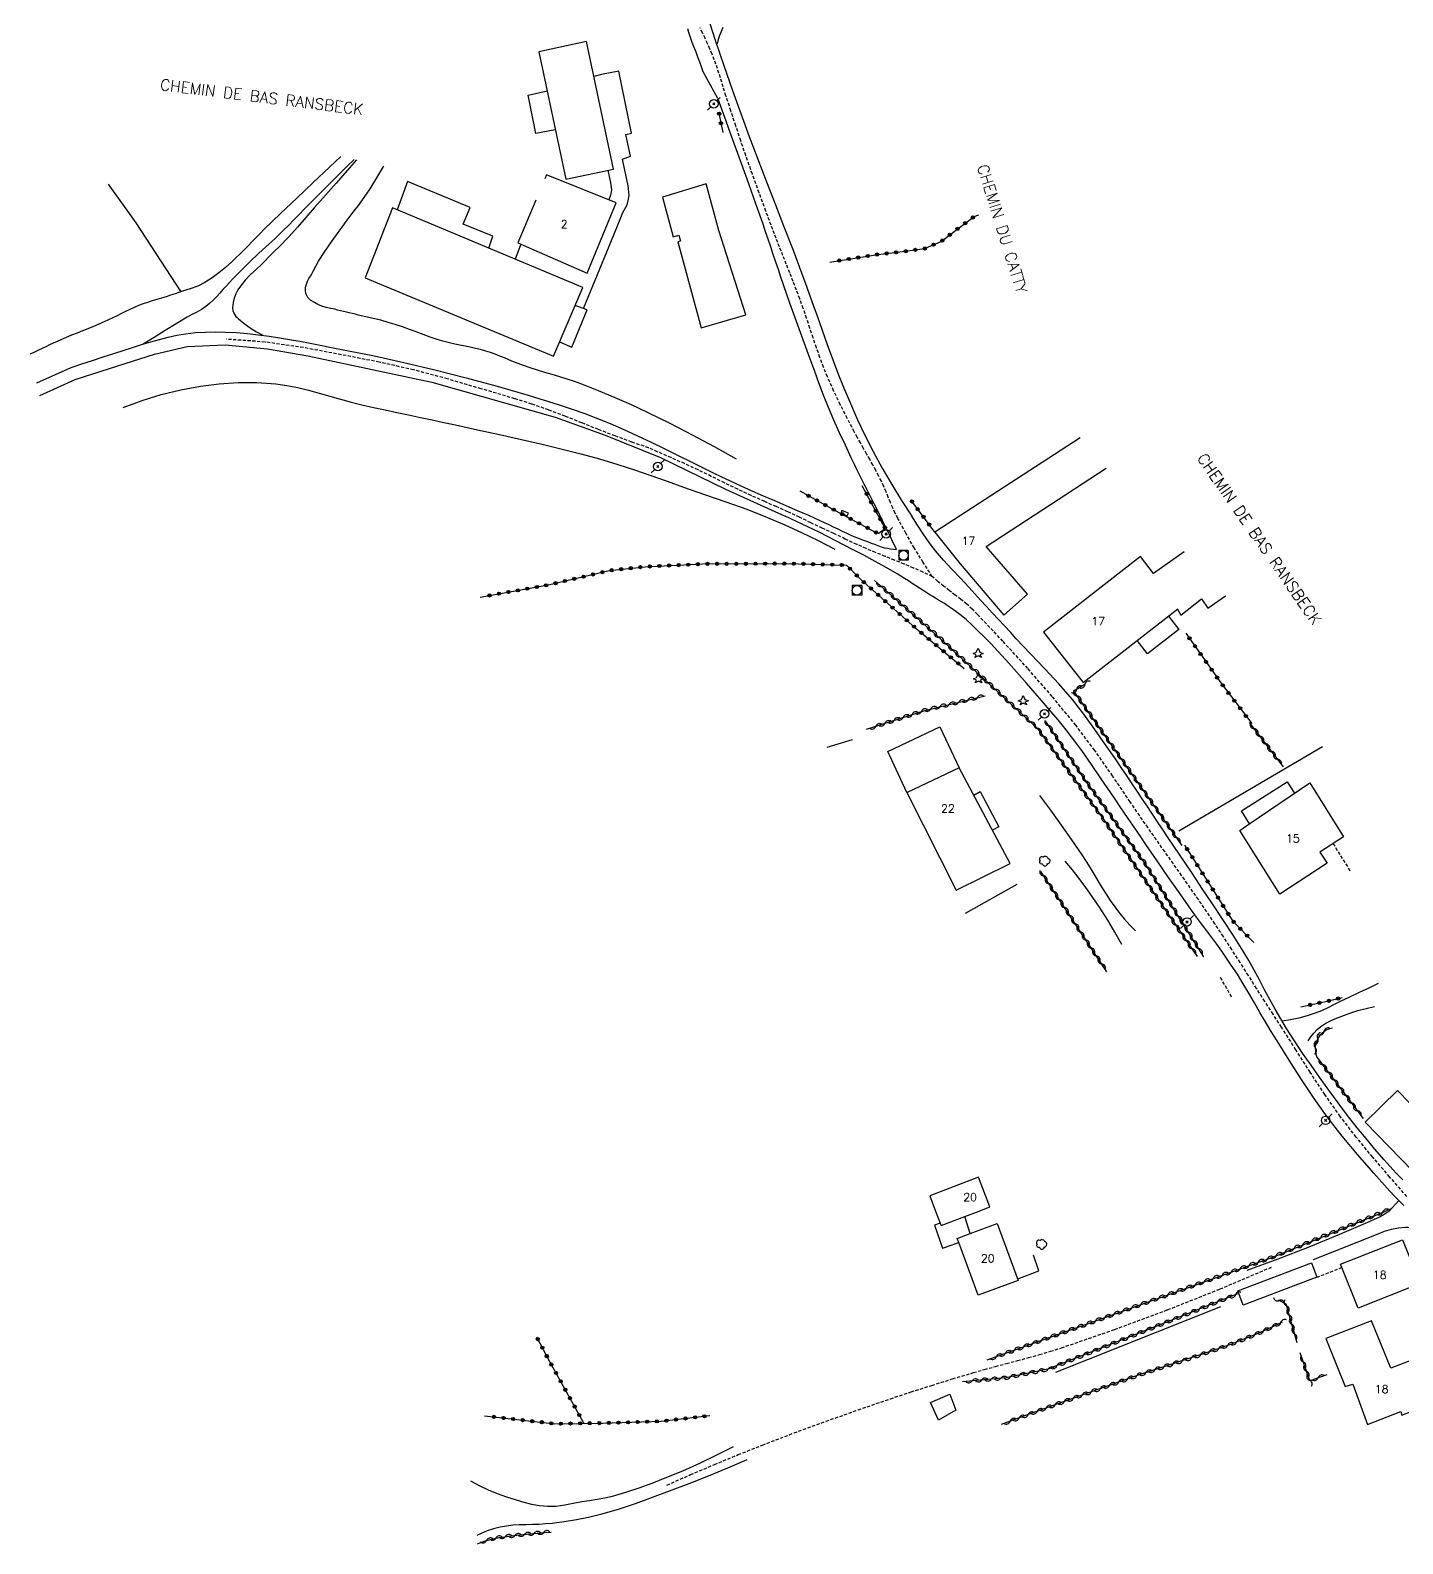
# Model space of a CAD drawing. Header units: millimetres. Extents: x 156000 to 157001, y 155000 to 156000.
# Drawn here: x 156178 to 156392.4, y 155119 to 155355.5 of the extents above; entities that cross this region are included whole.
import ezdxf
from ezdxf.enums import TextEntityAlignment as Align

# ---------------------------------------------------------------- set-up
doc = ezdxf.new("R2010")
doc.units = ezdxf.units.MM
doc.linetypes.add('DASHED', pattern=[0.75, 0.5, -0.25])
doc.layers.get('0').update_dxf_attribs({"linetype": 'CONTINUOUS'})
for name, color, linetype in [('W0001', 6, 'DASHED'), ('W0008', 7, 'CONTINUOUS'), ('W0017', 7, 'CONTINUOUS'), ('W0070', 7, 'DASHED'), ('W0071', 7, 'CONTINUOUS'), ('W0101', 7, 'CONTINUOUS'), ('W0104', 1, 'CONTINUOUS'), ('W0112', 1, 'DASHED'), ('W0211', 2, 'CONTINUOUS'), ('W0214', 2, 'CONTINUOUS'), ('W0300', 7, 'CONTINUOUS'), ('W0303', 7, 'CONTINUOUS'), ('W0310', 3, 'CONTINUOUS'), ('W0322', 7, 'CONTINUOUS'), ('W0323', 7, 'CONTINUOUS'), ('W0330', 7, 'CONTINUOUS'), ('W0420', 7, 'CONTINUOUS'), ('W0439', 7, 'CONTINUOUS'), ('W0473', 7, 'CONTINUOUS'), ('W0989', 7, 'CONTINUOUS'), ('W0991', 7, 'CONTINUOUS')]:
    doc.layers.add(name, color=color, linetype=linetype)
doc.styles.get("Standard").update_dxf_attribs({"font": 'romans.shx', "width": 0.85})

# ---------------------------------------------------------------- blocks, each defined once
blk = doc.blocks.new('T300')
for p, q in [((-0.8, 0.51), (-0.86, 0.34)), ((-0.86, 0.34), (-0.86, 0.17)), ((-0.86, 0.17), (-0.74, 0.06)), ((-0.69, 0.63), (-0.8, 0.51)), ((-0.8, -0.06), (-0.74, 0.06)), ((-0.74, 0.06), (-0.69, 0.11)), ((-0.57, 0.69), (-0.69, 0.63)), ((-0.46, 0.69), (-0.57, 0.69)), ((-0.29, 0.63), (-0.46, 0.69)), ((-0.29, 0.63), (-0.17, 0.74)), ((-0.23, 0.57), (-0.29, 0.63)), ((-0.17, 0.74), (-0.06, 0.8)), ((-0.06, 0.8), (0.06, 0.8)), ((0.06, 0.8), (0.23, 0.74)), ((0.23, 0.74), (0.34, 0.63)), ((0.34, 0.63), (0.4, 0.51)), ((0.46, 0.46), (0.34, 0.46)), ((0.4, 0.51), (0.4, 0.46)), ((0.57, 0.4), (0.46, 0.46)), ((0.57, 0.4), (0.69, 0.29)), ((0.69, 0.29), (0.74, 0.17)), ((0.74, 0.06), (0.69, -0.17)), ((0.74, 0.17), (0.74, 0.06)), ((-0.8, -0.17), (-0.8, -0.06)), ((-0.8, -0.23), (-0.8, -0.17)), ((-0.74, -0.34), (-0.8, -0.23)), ((-0.69, -0.4), (-0.74, -0.34)), ((-0.51, -0.46), (-0.69, -0.4)), ((-0.4, -0.46), (-0.51, -0.46)), ((-0.4, -0.46), (-0.34, -0.46)), ((-0.34, -0.46), (-0.34, -0.4)), ((-0.34, -0.51), (-0.34, -0.46)), ((-0.29, -0.63), (-0.34, -0.51)), ((-0.17, -0.74), (-0.29, -0.63)), ((-0.06, -0.8), (-0.17, -0.74)), ((0.06, -0.8), (-0.06, -0.8)), ((0.17, -0.74), (0.06, -0.8)), ((0.23, -0.69), (0.17, -0.74)), ((0.29, -0.46), (0.23, -0.46)), ((0.29, -0.63), (0.23, -0.69)), ((0.46, -0.4), (0.29, -0.46)), ((0.34, -0.51), (0.29, -0.63)), ((0.34, -0.51), (0.34, -0.46)), ((0.57, -0.34), (0.46, -0.4)), ((0.63, -0.29), (0.57, -0.34)), ((0.69, -0.17), (0.63, -0.29))]:
    blk.add_line(p, q)
blk = doc.blocks.new('T303')
for p, q in [((-0.77, 0), (-0.28, 0.21)), ((-0.28, -0.21), (-0.77, 0)), ((-0.28, 0.21), (0, 0.83)), ((0, 0.83), (0.28, 0.21)), ((0.28, 0.21), (0.83, 0)), ((0.83, 0), (0.28, -0.21)), ((-0.49, -0.63), (-0.28, -0.21)), ((0, -0.35), (-0.49, -0.63)), ((0.56, -0.63), (0, -0.35)), ((0.28, -0.21), (0.56, -0.63))]:
    blk.add_line(p, q)
blk = doc.blocks.new('T473')
for p, q in [((-0.166667, 0.166667), (0.166667, -0.166667)), ((-0.166667, -0.166667), (0.166667, 0.166667)), ((0.500001, 0.500001), (1.000002, 1.000002)), ((-1.000002, -1.000002), (-0.500001, -0.500001))]:
    blk.add_line(p, q)
blk.add_ellipse((0, 0), major_axis=(0.471405, 0.471405), ratio=1, start_param=5.4977871438, end_param=11.780972451)
blk = doc.blocks.new('T420')
for p, q in [((0.75, 0.75), (-0.75, 0.75)), ((-0.75, 0.75), (-0.75, -0.75)), ((0.75, 0.75), (0.75, -0.75)), ((0.75, -0.75), (-0.75, -0.75))]:
    blk.add_line(p, q)
blk.add_ellipse((0, 0), major_axis=(-0.53, 0.53), ratio=1, start_param=3.926991, end_param=10.210176)
blk = doc.blocks.new('t310o')
at = {"color": 0, "linetype": 'Continuous'}
for centre, start, end in [((-0.5, 0.38), 216.8699, 323.1304), ((0.5, -0.37), 36.8699, 143.1303)]:
    blk.add_arc(centre, 0.625, start, end, dxfattribs=at)
blk = doc.blocks.new('t323o')
at = {"color": 0, "linetype": 'Continuous'}
for radius in [0.25, 0.15]:
    blk.add_circle((0, 0), radius, dxfattribs=at)
blk = doc.blocks.new('t322o')
at = {"color": 0, "linetype": 'Continuous'}
for radius in [0.25, 0.15]:
    blk.add_circle((0, 0), radius, dxfattribs=at)

msp = doc.modelspace()

# ---------------------------------------------------------------- linework, layer by layer
at = {"layer": 'W0001'}
for points in [[(156318.91, 155270.12), (156317.47, 155272.34), (156316.09, 155274.59), (156314.78, 155276.89), (156313.53, 155279.21), (156313.13, 155280.03), (156312.75, 155280.85), (156312.38, 155281.68), (156312.03, 155282.52), (156311.68, 155283.36), (156311.32, 155284.19), (156310.95, 155285.02), (156310.55, 155285.83), (156310.1, 155286.71), (156309.63, 155287.58), (156309.14, 155288.45), (156308.65, 155289.3), (156308.16, 155290.16), (156307.67, 155291.02), (156307.19, 155291.88), (156306.72, 155292.75), (156305.62, 155294.87), (156304.54, 155297), (156303.5, 155299.15), (156302.53, 155301.34), (156301.92, 155302.84), (156301.36, 155304.35), (156300.82, 155305.88), (156300.3, 155307.42), (156299.79, 155308.95), (156299.28, 155310.48), (156298.75, 155312.01), (156298.2, 155313.54), (156297.69, 155314.89), (156297.17, 155316.25), (156296.64, 155317.6), (156296.1, 155318.94), (156295.57, 155320.29), (156295.04, 155321.64), (156294.51, 155322.99), (156293.99, 155324.35), (156292.91, 155327.22), (156291.85, 155330.1), (156290.8, 155332.99), (156289.78, 155335.89), (156288.98, 155338.22), (156288.21, 155340.55), (156287.44, 155342.9), (156286.68, 155345.24), (156286.45, 155345.94), (156286.23, 155346.65), (156286.02, 155347.36), (156285.8, 155348.07), (156285.58, 155348.78), (156285.36, 155349.48), (156285.12, 155350.19), (156284.86, 155350.88), (156284.53, 155351.73), (156284.17, 155352.57), (156283.79, 155353.4), (156283.41, 155354.22), (156283.02, 155355.05), (156282.65, 155355.88)], [(156274.6, 155290.25), (156271.96, 155291.14), (156269.35, 155292.1), (156266.75, 155293.11), (156264.17, 155294.14), (156261.58, 155295.17), (156258.98, 155296.15), (156256.35, 155297.08), (156253.69, 155297.91), (156248.44, 155299.47), (156243.17, 155301.01), (156237.87, 155302.43), (156232.51, 155303.62), (156226.6, 155304.79), (156220.67, 155305.9), (156214.68, 155306.77), (156208.65, 155307.21)], [(156318.91, 155270.12), (156317.46, 155270.81), (156315.99, 155271.46), (156314.51, 155272.08), (156313.02, 155272.68), (156311.54, 155273.27), (156310.05, 155273.88), (156308.57, 155274.5), (156307.11, 155275.15), (156305.31, 155275.99), (156303.52, 155276.84), (156301.73, 155277.69), (156299.94, 155278.54), (156298.15, 155279.39), (156296.35, 155280.23), (156294.54, 155281.05), (156292.73, 155281.85), (156290.62, 155282.78), (156288.53, 155283.76), (156286.46, 155284.76), (156284.39, 155285.78), (156282.31, 155286.78), (156280.22, 155287.77), (156278.12, 155288.71), (156275.99, 155289.61), (156274.6, 155290.25)], [(156393.03, 155173.28), (156390.35, 155176.33), (156387.7, 155179.42), (156385.12, 155182.56), (156382.64, 155185.78), (156380.23, 155189.19), (156377.94, 155192.68), (156375.7, 155196.2), (156373.45, 155199.71), (156372.14, 155201.73), (156370.85, 155203.75), (156369.56, 155205.78), (156368.28, 155207.81), (156366.99, 155209.83), (156365.69, 155211.86), (156364.38, 155213.87), (156363.05, 155215.87), (156360.48, 155219.66), (156357.86, 155223.41), (156355.22, 155227.15), (156352.58, 155230.9), (156349.81, 155234.92), (156347.07, 155238.98), (156344.27, 155242.99), (156341.33, 155246.9), (156337.65, 155251.38), (156333.84, 155255.74), (156329.94, 155260.01), (156325.97, 155264.22), (156325.15, 155265.03), (156324.29, 155265.8), (156323.39, 155266.53), (156322.49, 155267.24), (156321.57, 155267.93), (156320.67, 155268.64), (156319.77, 155269.37), (156318.91, 155270.12)]]:
    msp.add_lwpolyline(points, dxfattribs=at)
at = {"layer": 'W0008'}
for points in [[(156283.73, 155357.86), (156285.01, 155353.91), (156286.32, 155349.97), (156287.69, 155346.05), (156288.98, 155342.47), (156290.3, 155338.9), (156291.66, 155335.34), (156293.03, 155331.78), (156294.41, 155328.23), (156295.79, 155324.68), (156297.15, 155321.13), (156298.49, 155317.56), (156299.31, 155315.33), (156300.11, 155313.09), (156300.9, 155310.85), (156301.69, 155308.61), (156302.49, 155306.37), (156303.31, 155304.14), (156304.16, 155301.92), (156305.04, 155299.71), (156306.12, 155297.16), (156307.24, 155294.63), (156308.43, 155292.13), (156309.68, 155289.66), (156311.09, 155287.08), (156312.57, 155284.53), (156314.12, 155282.03), (156315.73, 155279.57)], [(156283.14, 155348.97), (156282.88, 155349.75), (156282.6, 155350.52), (156282.3, 155351.28), (156282, 155352.04), (156281.69, 155352.8), (156281.39, 155353.56), (156281.12, 155354.33), (156280.87, 155355.12), (156280.71, 155355.69)], [(156285.4, 155344.81), (156283.14, 155348.97)], [(156313.34, 155274.34), (156312.6, 155275.88), (156311.85, 155277.42), (156311.1, 155278.95), (156310.35, 155280.48), (156309.84, 155281.51), (156309.32, 155282.53), (156308.8, 155283.55), (156308.28, 155284.57), (156307.76, 155285.59), (156307.25, 155286.62), (156306.74, 155287.64), (156306.25, 155288.67), (156305.33, 155290.63), (156304.42, 155292.59), (156303.54, 155294.56), (156302.7, 155296.55), (156301.93, 155298.46), (156301.2, 155300.4), (156300.5, 155302.33), (156299.79, 155304.27), (156298.74, 155307.13), (156297.7, 155309.98), (156296.68, 155312.85), (156295.67, 155315.71), (156295.26, 155316.9), (156294.86, 155318.08), (156294.46, 155319.26), (156294.07, 155320.45), (156293.67, 155321.64), (156293.28, 155322.82), (156292.88, 155324.01), (156292.47, 155325.19), (156291.36, 155328.35), (156290.24, 155331.5), (156289.11, 155334.65), (156287.98, 155337.8), (156287.35, 155339.53), (156286.72, 155341.26), (156286.08, 155342.99), (156285.44, 155344.72)], [(156184.4, 155302.8), (156186.06, 155303.35), (156187.73, 155303.89), (156189.39, 155304.44), (156191.06, 155304.97), (156192.51, 155305.45), (156193.95, 155305.92), (156195.4, 155306.38), (156196.86, 155306.81), (156198.19, 155307.17), (156199.53, 155307.53), (156200.88, 155307.84), (156202.24, 155308.07), (156203.81, 155308.24), (156205.37, 155308.33), (156206.94, 155308.35), (156208.51, 155308.32), (156210.22, 155308.24), (156211.92, 155308.1), (156213.61, 155307.9), (156215.3, 155307.69), (156216.92, 155307.45), (156218.52, 155307.18), (156220.12, 155306.88), (156221.73, 155306.58), (156226.61, 155305.62), (156231.49, 155304.64), (156236.35, 155303.59), (156241.2, 155302.44), (156246.09, 155301.19), (156250.95, 155299.87), (156255.8, 155298.46), (156260.62, 155296.95), (156262.63, 155296.28), (156264.63, 155295.58), (156266.62, 155294.84), (156268.6, 155294.05), (156270.75, 155293.11), (156272.88, 155292.13), (156275, 155291.11), (156277.11, 155290.09), (156278.38, 155289.48), (156279.65, 155288.85), (156280.91, 155288.22), (156282.17, 155287.59), (156283.43, 155286.96), (156284.69, 155286.34), (156285.96, 155285.72), (156287.23, 155285.12), (156288.98, 155284.32), (156290.74, 155283.53), (156292.51, 155282.76), (156294.28, 155282), (156296.05, 155281.24), (156297.81, 155280.47), (156299.58, 155279.7), (156301.33, 155278.91), (156302.04, 155278.58), (156302.75, 155278.24), (156303.45, 155277.9), (156304.15, 155277.56), (156304.85, 155277.22), (156305.56, 155276.89), (156306.27, 155276.56), (156306.98, 155276.26), (156307.58, 155276.02), (156308.17, 155275.79), (156308.78, 155275.58), (156309.38, 155275.36), (156309.89, 155275.17), (156310.41, 155274.98), (156310.93, 155274.79), (156311.46, 155274.64), (156311.92, 155274.54), (156312.39, 155274.45), (156312.87, 155274.39), (156313.34, 155274.34)], [(156197.39, 155304.88), (156202.51, 155306.09)], [(156202.51, 155306.09), (156208.46, 155306.32)], [(156208.46, 155306.32), (156215.04, 155305.7)], [(156215.04, 155305.7), (156221.35, 155304.61)], [(156191.67, 155303.07), (156197.39, 155304.88)], [(156221.35, 155304.61), (156240.72, 155300.5)], [(156179.05, 155300.38), (156184.4, 155302.8)], [(156179.5, 155298.4), (156185.03, 155300.9)], [(156185.03, 155300.9), (156191.67, 155303.07)], [(156240.72, 155300.5), (156260, 155295.05)], [(156260, 155295.05), (156267.83, 155292.2)], [(156267.83, 155292.2), (156276.47, 155288.74)], [(156276.47, 155288.74), (156286.6, 155283.76)], [(156286.6, 155283.76), (156295.93, 155279.58)], [(156392.56, 155171.84), (156391.83, 155172.58), (156391.11, 155173.33), (156390.4, 155174.09), (156387.87, 155176.91), (156385.37, 155179.77), (156382.94, 155182.69), (156380.61, 155185.69), (156378.54, 155188.6), (156376.57, 155191.57), (156374.66, 155194.58), (156372.76, 155197.6), (156371.85, 155199.07), (156370.97, 155200.55), (156370.09, 155202.04), (156369.23, 155203.54), (156368.35, 155205.03), (156367.47, 155206.51), (156366.56, 155207.98), (156365.62, 155209.43), (156364.88, 155210.53), (156364.12, 155211.61), (156363.34, 155212.68), (156362.56, 155213.74), (156361.77, 155214.8), (156360.98, 155215.86), (156360.19, 155216.92), (156359.42, 155217.99), (156357.62, 155220.55), (156355.83, 155223.12), (156354.04, 155225.7), (156352.27, 155228.27), (156351.58, 155229.28), (156350.89, 155230.29), (156350.21, 155231.3), (156349.52, 155232.31), (156348.84, 155233.32), (156348.16, 155234.33), (156347.47, 155235.33), (156346.78, 155236.34), (156345.27, 155238.54), (156343.78, 155240.74), (156342.25, 155242.93), (156340.67, 155245.08), (156339.62, 155246.42), (156338.55, 155247.74), (156337.45, 155249.04), (156336.34, 155250.33), (156333.61, 155253.47), (156330.86, 155256.61), (156328.03, 155259.68), (156325.05, 155262.62), (156324.25, 155263.34), (156323.42, 155264.02), (156322.56, 155264.68), (156321.69, 155265.31), (156321.25, 155265.61), (156320.8, 155265.91), (156320.35, 155266.19), (156319.89, 155266.46), (156319.43, 155266.74), (156318.97, 155267.01), (156318.52, 155267.28), (156318.06, 155267.57), (156317.48, 155267.93), (156316.9, 155268.31), (156316.33, 155268.68), (156315.75, 155269.06), (156315.17, 155269.44), (156314.59, 155269.81), (156314.01, 155270.17), (156313.42, 155270.53), (156311.7, 155271.53), (156309.97, 155272.5), (156308.23, 155273.45), (156306.47, 155274.38), (156303.86, 155275.73), (156301.23, 155277.04), (156298.59, 155278.33), (156295.93, 155279.58)], [(156392.42, 155175.86), (156391.9, 155176.39), (156391.39, 155176.92), (156390.89, 155177.46), (156389.46, 155179.06), (156388.05, 155180.68), (156386.66, 155182.32), (156385.3, 155183.98), (156383.78, 155185.93), (156382.29, 155187.9), (156380.84, 155189.89), (156379.4, 155191.9), (156378.07, 155193.78), (156376.75, 155195.68), (156375.47, 155197.59), (156374.23, 155199.54), (156373.34, 155201.03), (156372.48, 155202.53), (156371.64, 155204.05), (156370.82, 155205.57), (156370.01, 155207.1), (156369.18, 155208.62), (156368.33, 155210.13), (156367.45, 155211.62), (156365.89, 155214.11), (156364.29, 155216.56), (156362.66, 155219), (156361.03, 155221.44), (156360.16, 155222.76), (156359.28, 155224.08), (156358.4, 155225.39), (156357.52, 155226.71), (156356.63, 155228.02), (156355.75, 155229.33), (156354.87, 155230.65), (156353.99, 155231.96), (156353.19, 155233.15), (156352.4, 155234.34), (156351.61, 155235.54), (156350.82, 155236.73), (156350.03, 155237.92), (156349.23, 155239.11), (156348.43, 155240.29), (156347.62, 155241.47), (156345.97, 155243.86), (156344.31, 155246.25), (156342.6, 155248.61), (156340.81, 155250.91), (156338.7, 155253.36), (156336.49, 155255.73), (156334.25, 155258.07), (156332.03, 155260.42), (156331.11, 155261.43), (156330.18, 155262.43), (156329.25, 155263.43), (156328.32, 155264.43), (156327.39, 155265.43), (156326.46, 155266.44), (156325.53, 155267.44), (156324.61, 155268.45), (156323.29, 155269.86), (156321.96, 155271.26), (156320.66, 155272.68), (156319.42, 155274.17), (156318.43, 155275.47), (156317.48, 155276.8), (156316.58, 155278.17), (156315.73, 155279.57)]]:
    msp.add_lwpolyline(points, dxfattribs=at)
at = {"layer": 'W0017'}
for points in [[(156335.67, 155235.9), (156337.37, 155233.62), (156339.03, 155231.31), (156340.67, 155228.98), (156342.27, 155226.63), (156342.93, 155225.63), (156343.56, 155224.62), (156344.18, 155223.59), (156344.79, 155222.57), (156345.41, 155221.54), (156346.05, 155220.53), (156346.71, 155219.53), (156347.4, 155218.55), (156348.16, 155217.56), (156348.95, 155216.6), (156349.77, 155215.66), (156350.63, 155214.75)], [(156348.52, 155212.63), (156347.44, 155214.55), (156346.31, 155216.44), (156345.13, 155218.31), (156343.9, 155220.14), (156342.9, 155221.56), (156341.86, 155222.95), (156340.79, 155224.31), (156339.68, 155225.65)], [(156388.57, 155206.54), (156387.08, 155205.83), (156385.59, 155205.12), (156384.1, 155204.41), (156382.61, 155203.71), (156381.66, 155203.24), (156380.7, 155202.76), (156379.73, 155202.3), (156378.73, 155201.9), (156377.46, 155201.5), (156376.17, 155201.15), (156374.86, 155200.88), (156373.54, 155200.67)], [(156377.6, 155197.57), (156378.02, 155198.21), (156378.5, 155198.8), (156379.03, 155199.34), (156379.61, 155199.83), (156380.38, 155200.34), (156381.2, 155200.76), (156382.04, 155201.12), (156382.88, 155201.45), (156384.13, 155201.91), (156385.39, 155202.31), (156386.67, 155202.65), (156387.96, 155202.93)], [(156390.27, 155171), (156390.2, 155170.94), (156390.12, 155170.88), (156390.04, 155170.82), (156389.96, 155170.76), (156389.32, 155170.35), (156388.64, 155170), (156387.94, 155169.69), (156387.24, 155169.38), (156382.51, 155167.31), (156377.72, 155165.34), (156372.9, 155163.48), (156368.03, 155161.73)], [(156391.78, 155172.64), (156390.27, 155171)], [(156388.54, 155167.45), (156389.57, 155167.86), (156390.64, 155168.17), (156391.73, 155168.38), (156392.83, 155168.49), (156393.04, 155168.49), (156393.24, 155168.47), (156393.45, 155168.44), (156393.65, 155168.39), (156393.84, 155168.35), (156394.05, 155168.31), (156394.25, 155168.29), (156394.45, 155168.28), (156394.84, 155168.3), (156395.22, 155168.35), (156395.59, 155168.43), (156395.96, 155168.54)], [(156378.48, 155163.42), (156388.58, 155167.45)], [(156246.79, 155128.83), (156248.12, 155128.09), (156249.52, 155127.42), (156250.96, 155126.84), (156252.42, 155126.33), (156253.9, 155125.88), (156255.09, 155125.53), (156256.3, 155125.22), (156257.53, 155124.98), (156258.78, 155124.86), (156260.14, 155124.91), (156261.5, 155125.11), (156262.83, 155125.37), (156264.16, 155125.61), (156265.36, 155125.79), (156266.56, 155125.97), (156267.76, 155126.19), (156268.95, 155126.46), (156271.05, 155127.06), (156273.12, 155127.74), (156275.17, 155128.5), (156277.2, 155129.3), (156279.92, 155130.43), (156282.6, 155131.63), (156285.26, 155132.89), (156287.88, 155134.23)], [(156289.95, 155132.14), (156286.94, 155130.84), (156283.91, 155129.59), (156280.86, 155128.38), (156277.8, 155127.21), (156275.15, 155126.23), (156272.5, 155125.26), (156269.82, 155124.35), (156267.1, 155123.57), (156265.23, 155123.13), (156263.33, 155122.77), (156261.43, 155122.46), (156259.52, 155122.2), (156258.5, 155122.1), (156257.49, 155122.04), (156256.47, 155122.01), (156255.45, 155121.99), (156254.43, 155121.96), (156253.41, 155121.9), (156252.4, 155121.78), (156251.39, 155121.6), (156250.38, 155121.35), (156249.39, 155121.02), (156248.43, 155120.62), (156247.74, 155120.28)]]:
    msp.add_lwpolyline(points, dxfattribs=at)
at = {"layer": 'W0070'}
msp.add_lwpolyline([(156277.46, 155128.17), (156281.15, 155129.81), (156284.87, 155131.39), (156288.61, 155132.94), (156292.37, 155134.43), (156297.33, 155136.33), (156302.32, 155138.16), (156307.33, 155139.93), (156312.36, 155141.66), (156315.59, 155142.73), (156318.83, 155143.76), (156322.08, 155144.77), (156325.33, 155145.75), (156327.05, 155146.24), (156328.77, 155146.72), (156330.49, 155147.18), (156332.22, 155147.63), (156333.94, 155148.09), (156335.66, 155148.57), (156337.38, 155149.08), (156339.08, 155149.62), (156347.41, 155152.5), (156355.67, 155155.56), (156363.86, 155158.82), (156371.97, 155162.26)], dxfattribs=at)
at = {"layer": 'W0071'}
msp.add_lwpolyline([(156286.2, 155355.91), (156285.91, 155355.3), (156285.66, 155354.67), (156285.45, 155354.03), (156285.28, 155353.38)], dxfattribs=at)
at = {"layer": 'W0101'}
for points in [[(156257.45, 155352.13), (156261.65, 155332.21), (156269.09, 155333.78), (156264.89, 155353.7)], [(156289.77, 155311.01), (156285.54, 155324.22), (156283.61, 155331.51), (156276.79, 155329.41), (156278.44, 155323.2), (156279.33, 155323.49), (156279.6, 155322.53), (156279.18, 155322.42), (156282.83, 155309.01)], [(156264.3, 155315.31), (156234.57, 155327.72), (156230.32, 155316.8), (156259.73, 155304.57)], [(156366.96, 155230.46), (156368.38, 155231.45), (156377.88, 155237.9), (156383.15, 155229.48), (156379.46, 155227.07), (156380.57, 155225.33), (156373.21, 155220.52)], [(156395.11, 155159.65), (156385.44, 155155.8), (156382.7, 155162.68), (156392.38, 155166.52)], [(156387.53, 155153.85), (156380.38, 155151.07), (156383.41, 155143.56), (156384.58, 155143.93), (156386.9, 155137.66), (156392.1, 155139.7), (156392.28, 155139.12), (156401.38, 155142.66), (156398.65, 155149.56), (156390.55, 155146.43)]]:
    msp.add_lwpolyline(points, close=True, dxfattribs=at)
for points in [[(156269.55, 155328.5), (156258.66, 155332.91), (156258.38, 155332.26)], [(156256.98, 155328.95), (156254.17, 155322.28), (156265.01, 155317.53), (156269.55, 155328.5)], [(156342.02, 155291.82), (156319.32, 155277.05)], [(156330.06, 155264.07), (156333.79, 155267.4), (156327.35, 155274.8), (156346.08, 155287.05)], [(156319.32, 155277.05), (156323.25, 155272.11), (156330.06, 155264.07)], [(156358.26, 155273.99), (156353.44, 155270.63), (156351.42, 155273.26), (156336.27, 155261.42)], [(156357.21, 155265.05), (156357.72, 155264.07), (156360.94, 155266.64), (156361.93, 155265.21), (156364.71, 155267.09)], [(156342.49, 155253.58), (156357.25, 155265.07), (156357.21, 155265.05)], [(156336.27, 155261.42), (156342.49, 155253.58)], [(156311.95, 155242.81), (156320.08, 155246.65), (156323.11, 155240.24)], [(156314.95, 155236.38), (156311.95, 155242.81)], [(156314.95, 155236.38), (156322.62, 155221.11), (156331.09, 155225.27), (156323.11, 155240.24)], [(156326.22, 155171), (156327.92, 155171.65), (156326.15, 155176.28), (156318.51, 155173.36), (156319.41, 155171)], [(156319.41, 155171), (156320.15, 155169.09)], [(156323.97, 155170.14), (156326.22, 155171)], [(156320.15, 155169.09), (156319.24, 155168.78), (156320.51, 155165.21), (156323.03, 155166.08)], [(156324.85, 155167.49), (156323.97, 155170.14)], [(156324.85, 155167.49), (156329.06, 155169.04), (156332.34, 155160.16)], [(156332.34, 155160.16), (156326.08, 155157.84), (156323.03, 155166.08)]]:
    msp.add_lwpolyline(points, dxfattribs=at)
at = {"layer": 'W0104'}
for points in [[(156264.41, 155312.01), (156269.55, 155324.42), (156270.59, 155327.01), (156271.25, 155328.23), (156271.46, 155329.07), (156271.55, 155329.69), (156271.39, 155331.17), (156270.51, 155335.35), (156271.78, 155335.82), (156271.05, 155339.18), (156271.91, 155339.38), (156269.96, 155349.08), (156267.23, 155348.56)], [(156267.23, 155348.56), (156266.03, 155348.28)], [(156260.02, 155339.94), (156257, 155339.35), (156255.8, 155345.36), (156258.74, 155345.99)], [(156249.62, 155321.44), (156250.28, 155323.29), (156245.61, 155325.2), (156246.7, 155327.78), (156236.93, 155331.85), (156235.33, 155327.4)], [(156268.25, 155333.6), (156268.49, 155332.37), (156268.66, 155331.7), (156268.76, 155330.9), (156268.79, 155330.53), (156268.65, 155329.71), (156268.38, 155328.98)], [(156254.65, 155322.07), (156253.77, 155319.71)], [(156260.67, 155306.78), (156262.59, 155305.96), (156265.01, 155311.78), (156263.1, 155312.49)], [(156355.83, 155263.96), (156357.44, 155261.88), (156352.54, 155258.07), (156350.92, 155260.14)], [(156323.11, 155240.24), (156323.11, 155240.24), (156314.98, 155236.4), (156314.95, 155236.38)], [(156368.46, 155231.51), (156367.2, 155233.51), (156374.35, 155238.07), (156375.48, 155236.27)], [(156325.38, 155235.99), (156326.39, 155236.53), (156329.31, 155231.04), (156328.3, 155230.5)], [(156320.15, 155169.09), (156320.29, 155168.73)], [(156320.29, 155168.73), (156323.97, 155170.14)], [(156323.03, 155166.08), (156322.79, 155166.73), (156324.85, 155167.49)], [(156332.26, 155160.38), (156335.53, 155161.67), (156334.74, 155164.09)]]:
    msp.add_lwpolyline(points, dxfattribs=at)
for points in [[(156386.52, 155184.89), (156395.84, 155175.28), (156400.77, 155180.33), (156391.56, 155189.81)], [(156366.63, 155158.52), (156378.12, 155162.89), (156378.97, 155160.65), (156367.48, 155156.29)], [(156318.65, 155141.07), (156321.66, 155142.41), (156322.57, 155139.89), (156319.9, 155138.32)]]:
    msp.add_lwpolyline(points, close=True, dxfattribs=at)
at = {"layer": 'W0112'}
for points in [[(156381.5, 155228.41), (156384.22, 155224.07)], [(156365.66, 155204.42), (156363.95, 155207.48)], [(156378.97, 155160.65), (156382.9, 155162.18)]]:
    msp.add_lwpolyline(points, dxfattribs=at)
at = {"layer": 'W0211'}
for points in [[(156226.52, 155335.75), (156224.77, 155334.09), (156222.21, 155331.67), (156219.65, 155329.26), (156217.09, 155326.83), (156214.56, 155324.39), (156213.92, 155323.75), (156213.29, 155323.11), (156212.67, 155322.46), (156212.05, 155321.81), (156211.42, 155321.17), (156210.79, 155320.53), (156210.14, 155319.9), (156209.47, 155319.3), (156208.48, 155318.43), (156207.47, 155317.58), (156206.41, 155316.78), (156205.28, 155316.07), (156204.16, 155315.52), (156202.99, 155315.08), (156201.81, 155314.7), (156200.64, 155314.3), (156199.93, 155314.07), (156199.22, 155313.84), (156198.5, 155313.63), (156197.78, 155313.41), (156197.06, 155313.2), (156196.34, 155312.97), (156195.63, 155312.73), (156194.93, 155312.46), (156194.24, 155312.18), (156193.56, 155311.87), (156192.89, 155311.55), (156192.23, 155311.21), (156191.56, 155310.88), (156190.9, 155310.54), (156190.23, 155310.22), (156189.55, 155309.91), (156188.71, 155309.54), (156187.86, 155309.19), (156187.01, 155308.85), (156186.16, 155308.51), (156185.31, 155308.18), (156184.46, 155307.84), (156183.61, 155307.49), (156182.77, 155307.12), (156182.18, 155306.86), (156181.6, 155306.59), (156181.01, 155306.31), (156180.43, 155306.03), (156179.85, 155305.75), (156179.27, 155305.48), (156178.69, 155305.2), (156178.1, 155304.93), (156178.01, 155304.88)], [(156288.32, 155288.45), (156284.9, 155290.38), (156281.45, 155292.24), (156277.96, 155294.03), (156274.43, 155295.76), (156271.9, 155296.94), (156269.35, 155298.07), (156266.77, 155299.15), (156264.17, 155300.16), (156263.02, 155300.58), (156261.87, 155300.96), (156260.71, 155301.33), (156259.55, 155301.68), (156258.39, 155302.03), (156257.23, 155302.39), (156256.07, 155302.76), (156254.92, 155303.15), (156254.2, 155303.42), (156253.48, 155303.7), (156252.77, 155303.99), (156252.06, 155304.28), (156251.34, 155304.58), (156250.62, 155304.86), (156249.9, 155305.12), (156249.17, 155305.36), (156248.36, 155305.58), (156247.55, 155305.78), (156246.74, 155305.95), (156245.92, 155306.12), (156245.11, 155306.28), (156244.3, 155306.45), (156243.48, 155306.63), (156242.68, 155306.85), (156241.57, 155307.18), (156240.48, 155307.55), (156239.39, 155307.94), (156238.3, 155308.34), (156237.22, 155308.74), (156236.13, 155309.13), (156235.03, 155309.5), (156233.93, 155309.84), (156232.76, 155310.16), (156231.58, 155310.45), (156230.4, 155310.72), (156229.22, 155310.99), (156228.76, 155311.1), (156228.3, 155311.21), (156227.84, 155311.32), (156227.39, 155311.43), (156226.93, 155311.54), (156226.47, 155311.65), (156226.01, 155311.76), (156225.56, 155311.88), (156224.9, 155312.03), (156224.22, 155312.17), (156223.55, 155312.35), (156222.92, 155312.64), (156222.39, 155312.93), (156221.84, 155313.27), (156221.36, 155313.75), (156221.06, 155314.36), (156220.99, 155314.85), (156221.02, 155315.35), (156221.14, 155315.82), (156221.33, 155316.27), (156221.53, 155316.67), (156221.76, 155317.06), (156221.99, 155317.44), (156222.19, 155317.84), (156223.04, 155319.42), (156224.02, 155320.93), (156225.05, 155322.4), (156226.08, 155323.86), (156226.7, 155324.73), (156227.33, 155325.59), (156227.97, 155326.43), (156228.62, 155327.28), (156229.27, 155328.12), (156229.91, 155328.98), (156230.53, 155329.85), (156231.12, 155330.73), (156232.15, 155332.4), (156233.12, 155334.1), (156233.21, 155334.26)], [(156192.53, 155296.52), (156195.47, 155297.64), (156198.46, 155298.57), (156201.51, 155299.32), (156204.6, 155299.89), (156207.53, 155300.24), (156210.47, 155300.43), (156213.42, 155300.43), (156216.36, 155300.23), (156218.08, 155299.99), (156219.78, 155299.66), (156221.47, 155299.25), (156223.14, 155298.79), (156224.79, 155298.31), (156226.45, 155297.83), (156228.11, 155297.38), (156229.78, 155296.96), (156231.61, 155296.55), (156233.44, 155296.15), (156235.28, 155295.76), (156237.11, 155295.37), (156238.94, 155294.98), (156240.78, 155294.6), (156242.61, 155294.21), (156244.44, 155293.81), (156247.88, 155293.06), (156251.32, 155292.32), (156254.76, 155291.56), (156258.19, 155290.75), (156261.1, 155290.03), (156264.01, 155289.28), (156266.9, 155288.5), (156269.78, 155287.65), (156272.37, 155286.82), (156274.94, 155285.93), (156277.5, 155285.01), (156280.06, 155284.09), (156283.35, 155282.94), (156286.65, 155281.81), (156289.94, 155280.63), (156293.18, 155279.35), (156295.85, 155278.21), (156298.48, 155277.01), (156301.09, 155275.75), (156303.66, 155274.43)]]:
    msp.add_lwpolyline(points, dxfattribs=at)
at = {"layer": 'W0214'}
for points in [[(156228.58, 155335.29), (156227.5, 155334.23), (156225.36, 155332.11), (156223.22, 155329.98), (156222.41, 155329.16), (156221.61, 155328.34), (156220.81, 155327.52), (156220, 155326.69), (156219.2, 155325.87), (156218.39, 155325.05), (156217.58, 155324.24), (156216.76, 155323.44), (156216.26, 155322.97), (156215.76, 155322.5), (156215.25, 155322.04), (156214.74, 155321.58), (156214.23, 155321.12), (156213.72, 155320.66), (156213.22, 155320.2), (156212.72, 155319.73), (156211.93, 155318.96), (156211.16, 155318.17), (156210.39, 155317.39), (156209.62, 155316.61), (156209.1, 155316.07), (156208.59, 155315.51), (156208.1, 155314.96), (156207.6, 155314.4), (156207.09, 155313.85), (156206.56, 155313.32), (156206.01, 155312.81), (156205.43, 155312.33), (156205.09, 155312.08), (156204.73, 155311.85), (156204.37, 155311.64), (156204, 155311.44), (156203.63, 155311.25), (156203.26, 155311.05), (156202.89, 155310.85), (156202.53, 155310.64), (156200.8, 155309.6), (156199.07, 155308.55), (156197.36, 155307.5), (156195.64, 155306.43)], [(156228.95, 155335.21), (156227.88, 155333.99), (156225.79, 155331.61), (156223.69, 155329.23), (156222.37, 155327.72), (156221.06, 155326.2), (156219.74, 155324.69), (156218.38, 155323.2), (156217.87, 155322.66), (156217.34, 155322.12), (156216.82, 155321.59), (156216.28, 155321.07), (156215.75, 155320.54), (156215.22, 155320.01), (156214.69, 155319.48), (156214.16, 155318.95), (156213.3, 155318.12), (156212.42, 155317.31), (156211.56, 155316.46), (156210.82, 155315.51), (156210.44, 155314.91), (156210.12, 155314.29), (156209.86, 155313.63), (156209.68, 155312.94), (156209.63, 155312.52), (156209.62, 155312.1), (156209.67, 155311.67), (156209.8, 155311.26), (156209.94, 155311.01), (156210.12, 155310.78), (156210.33, 155310.59), (156210.54, 155310.4), (156211.42, 155309.67), (156212.35, 155308.99), (156213.32, 155308.38), (156214.33, 155307.83)]]:
    msp.add_lwpolyline(points, dxfattribs=at)
at = {"layer": 'W0300'}
for points in [[(156302.47, 155243.47), (156306.43, 155244.65)], [(156379.84, 155243.52), (156357.41, 155230.35)], [(156363.95, 155156.04), (156338.14, 155145.79)]]:
    msp.add_lwpolyline(points, dxfattribs=at)
at = {"layer": 'W0303'}
msp.add_lwpolyline([(156324.07, 155217.53), (156332.18, 155222.05)], dxfattribs=at)
at = {"layer": 'W0310'}
for points in [[(156309.87, 155269.53), (156320.11, 155260.52), (156335.36, 155246.39), (156345.48, 155232.43), (156360.31, 155210.74)], [(156308.65, 155246.26), (156317.74, 155249.22), (156327.18, 155251.51)], [(156342.76, 155253.26), (156340.99, 155252.23), (156357.91, 155228.12)], [(156361.35, 155210.73), (156352.14, 155225.31), (156342.97, 155238.09), (156336.66, 155247.48)], [(156368.42, 155247.35), (156373.72, 155240.4)], [(156346.19, 155208.36), (156335.85, 155224.04)], [(156381.45, 155199.58), (156380.98, 155199.48), (156380.53, 155199.3), (156380.11, 155199.06), (156379.74, 155198.76), (156379.4, 155198.38), (156379.13, 155197.96), (156378.92, 155197.5), (156378.79, 155197.01), (156378.73, 155196.52), (156378.75, 155196.02), (156378.84, 155195.53), (156379, 155195.05)], [(156379, 155195.05), (156386.2, 155185.46)], [(156327.5, 155147.74), (156372.08, 155163.81), (156389.69, 155171)], [(156389.69, 155171), (156390.48, 155171.32)], [(156366.59, 155158.04), (156354.6, 155153.27), (156336.98, 155146.28), (156330.42, 155144.95), (156323.64, 155144.33)], [(156375.89, 155150.39), (156374.2, 155156.43), (156373, 155157.06)], [(156373.57, 155153.65), (156372.15, 155152.96), (156370.72, 155152.29), (156369.27, 155151.66), (156367.81, 155151.07), (156365.48, 155150.17), (156363.12, 155149.32), (156360.75, 155148.51), (156358.37, 155147.73), (156355.99, 155146.96), (156353.62, 155146.18), (156351.24, 155145.39), (156348.88, 155144.58), (156344.06, 155142.87), (156339.25, 155141.15), (156334.45, 155139.4), (156329.65, 155137.64)], [(156380.54, 155145.43), (156377.86, 155144.49), (156376.38, 155148.83)], [(156247.89, 155119.02), (156248.22, 155119.16), (156249.25, 155119.53), (156250.66, 155119.89), (156252.09, 155120.12), (156253.53, 155120.29), (156254.97, 155120.45), (156256.07, 155120.58), (156257.17, 155120.69), (156258.27, 155120.77), (156259.37, 155120.84)]]:
    msp.add_lwpolyline(points, dxfattribs=at)
at = {"layer": 'W0322'}
msp.add_lwpolyline([(156310.37, 155276.88), (156303.8, 155280.42), (156298.26, 155283.45)], dxfattribs=at)
at = {"layer": 'W0323'}
for points in [[(156285.59, 155342.54), (156286.17, 155339.49)], [(156302.89, 155319.27), (156310.02, 155320.4), (156314.69, 155320.96), (156317.67, 155321.36), (156320.28, 155322.48), (156322.32, 155324.04), (156325.46, 155326.39), (156326.19, 155326.63)], [(156310.43, 155276.88), (156311.57, 155277.66), (156307.96, 155284.32)], [(156319.32, 155277.05), (156315.71, 155281.88)], [(156248.26, 155266.92), (156258.95, 155268.82), (156268.45, 155271.07), (156274.08, 155271.67), (156283.02, 155272.09), (156296.15, 155272.17), (156305.49, 155271.92), (156307.75, 155269.67), (156315.75, 155262.55), (156323.89, 155255.78)], [(156358.5, 155261.3), (156363.99, 155253.5), (156368.81, 155247.15)], [(156358.32, 155228.18), (156365.86, 155216.3), (156369.13, 155212.96)], [(156376.46, 155202.88), (156380.61, 155203.78), (156382.95, 155204.34)], [(156264.5, 155137.83), (156259.16, 155147.45), (156257.12, 155151.31)], [(156248.96, 155139), (156259.97, 155137.76), (156267.4, 155137.87), (156276.55, 155138.15), (156284.17, 155139.03)]]:
    msp.add_lwpolyline(points, dxfattribs=at)
at = {"layer": 'W0330'}
msp.add_lwpolyline([(156190.19, 155331.44), (156194.5, 155325.38), (156201.51, 155314.6)], dxfattribs=at)
at = {"layer": 'W0439'}
msp.add_lwpolyline([(156304.6, 155279.99), (156305.62, 155279.59), (156305.8, 155280.05), (156304.79, 155280.45)], close=True, dxfattribs=at)

# ---------------------------------------------------------------- block references
at = {"layer": 'W0300'}
for p in [(156336.51, 155225.66), (156336.03, 155165.77)]:
    msp.add_blockref('T300', p, dxfattribs=at)
at = {"layer": 'W0303'}
for p in [(156326.05, 155258.11), (156326.11, 155254.15), (156333.1, 155250.7)]:
    msp.add_blockref('T303', p, dxfattribs=at)
at = {"layer": 'W0310'}
for p, rotation in [((156310.96, 155268.58), 318.6232107925028), ((156312.09, 155267.58), 318.6232107925028), ((156313.21, 155266.59), 318.6232107925028), ((156314.34, 155265.6), 318.6232107925028), ((156315.46, 155264.61), 318.6232107925028), ((156316.59, 155263.62), 318.6232107925028), ((156317.71, 155262.63), 318.6232107925028), ((156318.84, 155261.63), 318.6232107925028), ((156319.96, 155260.64), 318.6232107925028), ((156321.07, 155259.63), 317.1984045748779), ((156322.17, 155258.61), 317.1984045748779), ((156323.27, 155257.59), 317.1984045748779), ((156324.37, 155256.57), 317.1984045748779), ((156325.47, 155255.55), 317.1984045748779), ((156326.57, 155254.53), 317.1984045748779), ((156327.67, 155253.51), 317.1984045748779), ((156342.76, 155253.26), 210.0749624877493), ((156324.49, 155250.85), 13.60544549032587), ((156325.95, 155251.21), 13.60544549032587), ((156328.77, 155252.49), 317.1984045748779), ((156329.87, 155251.47), 317.1984045748779), ((156330.97, 155250.45), 317.1984045748779), ((156341.46, 155252.51), 210.0749624877493), ((156341.54, 155251.45), 305.0619686531153), ((156342.4, 155250.22), 305.0619686531153), ((156315.79, 155248.58), 18.05377906862021), ((156317.21, 155249.05), 18.05377906862021), ((156318.66, 155249.44), 13.60544549032587), ((156320.12, 155249.8), 13.60544549032587), ((156321.57, 155250.15), 13.60544549032587), ((156323.03, 155250.5), 13.60544549032587), ((156332.07, 155249.44), 317.1984045748779), ((156333.17, 155248.42), 317.1984045748779), ((156343.26, 155248.99), 305.0619686531153), ((156310.08, 155246.72), 18.05377906862021), ((156311.51, 155247.19), 18.05377906862021), ((156312.93, 155247.65), 18.05377906862021), ((156314.36, 155248.12), 18.05377906862021), ((156334.28, 155247.4), 317.1984045748779), ((156335.37, 155246.38), 305.9267084062793), ((156337.1, 155246.83), 123.9079318397648), ((156337.94, 155245.58), 123.9079318397648), ((156344.12, 155247.77), 305.0619686531153), ((156344.99, 155246.54), 305.0619686531153), ((156369.17, 155246.36), 307.370742752002), ((156336.25, 155245.16), 305.9267084062793), ((156337.13, 155243.95), 305.9267084062793), ((156338.77, 155244.34), 123.9079318397648), ((156345.85, 155245.31), 305.0619686531153), ((156346.71, 155244.08), 305.0619686531153), ((156370.08, 155245.17), 307.370742752002), ((156370.99, 155243.98), 307.370742752002), ((156338.01, 155242.73), 305.9267084062793), ((156338.89, 155241.52), 305.9267084062793), ((156339.61, 155243.09), 123.9079318397648), ((156340.45, 155241.85), 123.9079318397648), ((156347.57, 155242.85), 305.0619686531153), ((156348.43, 155241.63), 305.0619686531153), ((156371.9, 155242.79), 307.370742752002), ((156372.81, 155241.59), 307.370742752002), ((156339.77, 155240.3), 305.9267084062793), ((156340.65, 155239.09), 305.9267084062793), ((156341.28, 155240.6), 123.9079318397648), ((156342.12, 155239.36), 123.9079318397648), ((156349.3, 155240.4), 305.0619686531153), ((156350.16, 155239.17), 305.0619686531153), ((156341.53, 155237.87), 305.9267084062793), ((156342.41, 155236.66), 305.9267084062793), ((156342.96, 155238.11), 123.9079318397648), ((156343.83, 155236.89), 125.6608597396056), ((156351.02, 155237.94), 305.0619686531153), ((156351.88, 155236.72), 305.0619686531153), ((156343.29, 155235.44), 305.9267084062793), ((156344.17, 155234.23), 305.9267084062793), ((156344.71, 155235.67), 125.6608597396056), ((156345.58, 155234.46), 125.6608597396056), ((156352.74, 155235.49), 305.0619686531153), ((156353.6, 155234.26), 305.0619686531153), ((156345.05, 155233.02), 305.9267084062793), ((156345.92, 155231.79), 304.3686936377543), ((156346.46, 155233.24), 125.6608597396056), ((156347.33, 155232.02), 125.6608597396056), ((156354.47, 155233.03), 305.0619686531153), ((156355.33, 155231.8), 305.0619686531153), ((156346.76, 155230.55), 304.3686936377543), ((156347.61, 155229.31), 304.3686936377543), ((156348.2, 155230.8), 125.6608597396056), ((156349.08, 155229.58), 125.6608597396056), ((156356.19, 155230.58), 305.0619686531153), ((156357.05, 155229.35), 305.0619686531153), ((156348.46, 155228.07), 304.3686936377543), ((156349.3, 155226.84), 304.3686936377543), ((156349.95, 155228.36), 125.6608597396056), ((156350.83, 155227.14), 125.6608597396056), ((156350.15, 155225.6), 304.3686936377543), ((156351, 155224.36), 304.3686936377543), ((156351.7, 155225.92), 125.6608597396056), ((156352.54, 155224.68), 122.285403507598), ((156336.28, 155223.39), 123.4050078318989), ((156337.11, 155222.13), 123.4050078318989), ((156351.85, 155223.12), 304.3686936377543), ((156352.69, 155221.88), 304.3686936377543), ((156353.34, 155223.41), 122.285403507598), ((156354.14, 155222.14), 122.285403507598), ((156337.93, 155220.88), 123.4050078318989), ((156338.76, 155219.63), 123.4050078318989), ((156353.54, 155220.65), 304.3686936377543), ((156354.94, 155220.88), 122.285403507598), ((156355.75, 155219.61), 122.285403507598), ((156339.59, 155218.38), 123.4050078318989), ((156340.41, 155217.13), 123.4050078318989), ((156354.39, 155219.41), 304.3686936377543), ((156355.23, 155218.17), 304.3686936377543), ((156356.55, 155218.34), 122.285403507598), ((156341.24, 155215.87), 123.4050078318989), ((156356.08, 155216.93), 304.3686936377543), ((156356.93, 155215.69), 304.3686936377543), ((156357.35, 155217.07), 122.285403507598), ((156358.15, 155215.8), 122.285403507598), ((156342.06, 155214.62), 123.4050078318989), ((156342.89, 155213.37), 123.4050078318989), ((156357.77, 155214.45), 304.3686936377543), ((156358.62, 155213.22), 304.3686936377543), ((156358.95, 155214.54), 122.285403507598), ((156359.75, 155213.27), 122.285403507598), ((156343.71, 155212.12), 123.4050078318989), ((156344.54, 155210.86), 123.4050078318989), ((156359.47, 155211.98), 304.3686936377543), ((156360.55, 155212), 122.285403507598), ((156345.37, 155209.61), 123.4050078318989), ((156380.11, 155199.06), 209.9673956078809), ((156378.73, 155196.52), 263.1701671257559), ((156379.12, 155197.95), 246.1290179942552), ((156379.9, 155193.86), 306.9128945539541), ((156380.8, 155192.66), 306.9128945539541), ((156381.7, 155191.46), 306.9128945539541), ((156382.6, 155190.26), 306.9128945539541), ((156383.5, 155189.06), 306.9128945539541), ((156384.4, 155187.86), 306.9128945539541), ((156385.3, 155186.66), 306.9128945539541), ((156387.92, 155170.28), 22.21300924816596), ((156389.31, 155170.84), 22.21300924816596), ((156382.37, 155168.01), 22.21300924816596), ((156383.76, 155168.58), 22.21300924816596), ((156385.15, 155169.14), 22.21300924816596), ((156386.53, 155169.71), 22.21300924816596), ((156376.81, 155165.74), 22.21300924816596), ((156378.2, 155166.31), 22.21300924816596), ((156379.59, 155166.88), 22.21300924816596), ((156380.98, 155167.44), 22.21300924816596), ((156371.25, 155163.51), 19.82372100831523), ((156372.65, 155164.04), 22.21300924816596), ((156374.04, 155164.61), 22.21300924816596), ((156375.42, 155165.17), 22.21300924816596), ((156364.19, 155160.96), 19.82372100831523), ((156365.6, 155161.47), 19.82372100831523), ((156367.01, 155161.98), 19.82372100831523), ((156368.42, 155162.49), 19.82372100831523), ((156369.83, 155163), 19.82372100831523), ((156357.13, 155158.42), 19.82372100831523), ((156358.55, 155158.93), 19.82372100831523), ((156359.96, 155159.44), 19.82372100831523), ((156361.37, 155159.95), 19.82372100831523), ((156362.78, 155160.46), 19.82372100831523), ((156351.49, 155156.39), 19.82372100831523), ((156352.9, 155156.89), 19.82372100831523), ((156354.31, 155157.4), 19.82372100831523), ((156355.72, 155157.91), 19.82372100831523), ((156362.07, 155156.24), 201.6859704298951), ((156363.46, 155156.8), 201.6859704298951), ((156364.86, 155157.35), 201.6859704298951), ((156366.25, 155157.9), 201.6859704298951), ((156373.11, 155157.01), 152.0895129660935), ((156374.27, 155156.17), 105.6214744892126), ((156344.43, 155153.84), 19.82372100831523), ((156345.85, 155154.35), 19.82372100831523), ((156347.26, 155154.86), 19.82372100831523), ((156348.67, 155155.37), 19.82372100831523), ((156350.08, 155155.88), 19.82372100831523), ((156356.49, 155154.02), 201.6859704298951), ((156357.89, 155154.58), 201.6859704298951), ((156359.28, 155155.13), 201.6859704298951), ((156360.67, 155155.69), 201.6859704298951), ((156374.68, 155154.73), 105.6214744892126), ((156375.08, 155153.28), 105.6214744892126), ((156337.38, 155151.3), 19.82372100831523), ((156338.79, 155151.81), 19.82372100831523), ((156340.2, 155152.32), 19.82372100831523), ((156341.61, 155152.82), 19.82372100831523), ((156343.02, 155153.33), 19.82372100831523), ((156350.92, 155151.81), 201.6498752766014), ((156352.31, 155152.36), 201.6498752766014), ((156353.7, 155152.92), 201.6498752766014), ((156355.1, 155153.47), 201.6859704298951), ((156369.24, 155151.65), 202.2365907663094), ((156370.62, 155152.25), 203.5678933604453), ((156371.98, 155152.88), 204.8991928510859), ((156373.32, 155153.54), 206.230489242679), ((156375.48, 155151.84), 105.6214744892126), ((156331.73, 155149.26), 19.82372100831523), ((156333.15, 155149.77), 19.82372100831523), ((156334.56, 155150.28), 19.82372100831523), ((156335.97, 155150.79), 19.82372100831523), ((156343.95, 155149.04), 201.6498752766014), ((156345.34, 155149.6), 201.6498752766014), ((156346.73, 155150.15), 201.6498752766014), ((156348.13, 155150.7), 201.6498752766014), ((156349.52, 155151.26), 201.6498752766014), ((156362.22, 155149.02), 198.8738589925257), ((156363.64, 155149.51), 199.765543382786), ((156365.05, 155150.02), 199.765543382786), ((156366.45, 155150.54), 200.9313056385366), ((156367.85, 155151.08), 202.2365907663094), ((156328.91, 155148.25), 19.82372100831523), ((156330.32, 155148.76), 19.82372100831523), ((156338.37, 155146.83), 201.6498752766014), ((156339.76, 155147.38), 201.6498752766014), ((156341.16, 155147.94), 201.6498752766014), ((156342.55, 155148.49), 201.6498752766014), ((156355.1, 155146.67), 198.0504197125948), ((156356.52, 155147.13), 197.9818198717214), ((156357.95, 155147.59), 197.9818198717214), ((156359.38, 155148.06), 198.2563714352652), ((156360.8, 155148.53), 198.8738589925257), ((156376.86, 155147.41), 108.7747212185519), ((156325.13, 155144.47), 185.2226072824955), ((156326.62, 155144.6), 185.2226072824955), ((156328.12, 155144.74), 185.2226072824955), ((156329.61, 155144.88), 185.2226072824955), ((156331.09, 155145.09), 191.4508234512912), ((156332.56, 155145.38), 191.4508234512912), ((156334.03, 155145.68), 191.4508234512912), ((156335.5, 155145.98), 191.4508234512912), ((156336.97, 155146.28), 191.4508234512912), ((156347.99, 155144.26), 199.4951923508611), ((156349.41, 155144.76), 199.0118782722701), ((156350.83, 155145.25), 199.0118782722701), ((156352.25, 155145.73), 198.3937878490653), ((156353.67, 155146.2), 198.0504197125948), ((156377.34, 155145.99), 108.7747212185519), ((156377.83, 155144.57), 108.7747212185519), ((156379.19, 155144.96), 199.1674286098718), ((156342.34, 155142.26), 199.7299360436759), ((156343.75, 155142.76), 199.7299360436759), ((156345.16, 155143.26), 199.4951923508611), ((156346.58, 155143.76), 199.4951923508611), ((156335.28, 155139.71), 199.9646759847983), ((156336.69, 155140.22), 199.9646759847983), ((156338.1, 155140.73), 199.9646759847983), ((156339.51, 155141.24), 199.7299360436759), ((156340.93, 155141.75), 199.7299360436759), ((156331.06, 155138.16), 200.1994121753662), ((156332.47, 155138.67), 200.1994121753662), ((156333.88, 155139.19), 200.1994121753662), ((156249.29, 155119.54), 14.32273521682058), ((156250.75, 155119.9), 9.191456049208151), ((156252.23, 155120.13), 6.60502007322584), ((156253.72, 155120.31), 6.59328533888282), ((156255.21, 155120.48), 6.616570347933504), ((156256.7, 155120.64), 5.589441955013934), ((156258.19, 155120.77), 4.562312986058704)]:
    msp.add_blockref('t310o', p, dxfattribs=dict(at, rotation=rotation))
at = {"layer": 'W0322'}
for p, rotation in [((156299.57, 155282.73), 151.301998551676), ((156300.89, 155282.01), 151.301998551676), ((156302.2, 155281.29), 151.301998551676), ((156303.52, 155280.57), 151.301998551676), ((156304.84, 155279.86), 151.7002845000355), ((156306.16, 155279.15), 151.7002845000355), ((156307.48, 155278.44), 151.7002845000355), ((156308.8, 155277.73), 151.7002845000355), ((156310.12, 155277.02), 151.7002845000355)]:
    msp.add_blockref('t322o', p, dxfattribs=dict(at, rotation=rotation))
at = {"layer": 'W0323'}
for p, rotation in [((156285.61, 155342.44), 280.6969146037339), ((156285.89, 155340.96), 280.6969146037339), ((156322.85, 155324.44), 36.87282358704089), ((156324.05, 155325.34), 36.87282358704089), ((156325.25, 155326.24), 36.87282358704089), ((156319.12, 155321.98), 23.23575763402976), ((156320.47, 155322.62), 37.47912040064107), ((156321.66, 155323.53), 37.47912040064107), ((156304.38, 155319.5), 9.048221755194941), ((156305.86, 155319.74), 9.048221755194941), ((156307.34, 155319.97), 9.048221755194941), ((156308.82, 155320.21), 9.048221755194941), ((156310.3, 155320.43), 6.782356772539758), ((156311.79, 155320.61), 6.782356772539758), ((156313.28, 155320.79), 6.782356772539758), ((156314.77, 155320.97), 7.670067243363813), ((156316.26, 155321.17), 7.670067243363813), ((156317.74, 155321.39), 23.23575763402976), ((156308.65, 155283.05), 118.4057896275997), ((156309.37, 155281.73), 118.4057896275997), ((156315.73, 155281.86), 126.7216897518716), ((156310.08, 155280.41), 118.4057896275997), ((156316.63, 155280.65), 126.7216897518716), ((156317.53, 155279.45), 126.7216897518716), ((156310.79, 155279.09), 118.4057896275997), ((156311.51, 155277.77), 118.4057896275997), ((156318.42, 155278.25), 126.7216897518716), ((156264.44, 155270.12), 13.2959739312782), ((156265.9, 155270.46), 13.2959739312782), ((156267.36, 155270.81), 13.2959739312782), ((156268.83, 155271.11), 6.150338189475367), ((156270.32, 155271.27), 6.150338189475367), ((156271.81, 155271.43), 6.150338189475367), ((156273.31, 155271.59), 6.150338189475367), ((156274.8, 155271.71), 2.690972569016211), ((156276.3, 155271.78), 2.690972569016211), ((156277.8, 155271.85), 2.690972569016211), ((156279.29, 155271.92), 2.690972569016211), ((156280.79, 155271.99), 2.690972569016211), ((156282.29, 155272.06), 2.690972569016211), ((156283.79, 155272.1), 0.3184277763174223), ((156285.29, 155272.11), 0.3184277763174223), ((156286.79, 155272.11), 0.3184277763174223), ((156288.29, 155272.12), 0.3184277763174223), ((156289.79, 155272.13), 0.3184277763174223), ((156291.29, 155272.14), 0.3184277763174223), ((156292.79, 155272.15), 0.3184277763174223), ((156294.29, 155272.16), 0.3184277763174223), ((156295.79, 155272.16), 0.3184277763174223), ((156297.29, 155272.14), 358.4778730988704), ((156298.79, 155272.1), 358.4778730988704), ((156300.29, 155272.06), 358.4778730988704), ((156301.79, 155272.02), 358.4778730988704), ((156303.29, 155271.98), 358.4778730988704), ((156304.79, 155271.94), 358.4778730988704), ((156306.05, 155271.35), 315.1652636047765), ((156307.12, 155270.3), 315.1652636047765), ((156251.22, 155267.45), 10.08184034634165), ((156252.69, 155267.71), 10.08184034634165), ((156254.17, 155267.97), 10.08184034634165), ((156255.65, 155268.23), 10.08184034634165), ((156257.12, 155268.5), 10.08184034634165), ((156258.6, 155268.76), 10.08184034634165), ((156260.06, 155269.08), 13.2959739312782), ((156261.52, 155269.43), 13.2959739312782), ((156262.98, 155269.77), 13.2959739312782), ((156308.21, 155269.26), 318.3277995495699), ((156309.33, 155268.27), 318.3277995495699), ((156249.74, 155267.18), 10.08184034634165), ((156310.45, 155267.27), 318.3277995495699), ((156311.57, 155266.27), 318.3277995495699), ((156312.69, 155265.27), 318.3277995495699), ((156313.81, 155264.28), 318.3277995495699), ((156314.93, 155263.28), 318.3277995495699), ((156316.06, 155262.29), 320.2477607954542), ((156317.21, 155261.33), 320.2477607954542), ((156318.36, 155260.37), 320.2477607954542), ((156359.08, 155260.48), 305.1711227431609), ((156319.52, 155259.42), 320.2477607954542), ((156320.67, 155258.46), 320.2477607954542), ((156359.94, 155259.25), 305.1711227431609), ((156360.81, 155258.02), 305.1711227431609), ((156321.82, 155257.5), 320.2477607954542), ((156322.98, 155256.54), 320.2477607954542), ((156361.67, 155256.8), 305.1711227431609), ((156362.54, 155255.57), 305.1711227431609), ((156363.4, 155254.35), 305.1711227431609), ((156364.28, 155253.13), 307.1775963744569), ((156365.18, 155251.93), 307.1775963744569), ((156366.09, 155250.74), 307.1775963744569), ((156367, 155249.54), 307.1775963744569), ((156367.9, 155248.35), 307.1775963744569), ((156358.71, 155227.55), 302.4071781756951), ((156359.52, 155226.28), 302.4071781756951), ((156360.32, 155225.02), 302.4071781756951), ((156361.12, 155223.75), 302.4071781756951), ((156361.93, 155222.48), 302.4071781756951), ((156362.73, 155221.22), 302.4071781756951), ((156363.54, 155219.95), 302.4071781756951), ((156364.34, 155218.68), 302.4071781756951), ((156365.14, 155217.42), 302.4071781756951), ((156365.98, 155216.17), 314.4359979740493), ((156367.03, 155215.1), 314.4359979740493), ((156368.08, 155214.03), 314.4359979740493), ((156380.86, 155203.84), 13.38807644150049), ((156382.32, 155204.19), 13.38807644150049), ((156377.93, 155203.2), 12.31520408715916), ((156379.39, 155203.52), 12.31520408715916), ((156257.29, 155150.98), 117.8582279163869), ((156257.99, 155149.65), 117.8582279163869), ((156258.69, 155148.33), 117.8582279163869), ((156259.4, 155147.01), 119.0277927864008), ((156260.13, 155145.7), 119.0277927864008), ((156260.86, 155144.38), 119.0277927864008), ((156261.59, 155143.07), 119.0277927864008), ((156262.32, 155141.76), 119.0277927864008), ((156263.04, 155140.45), 119.0277927864008), ((156250.45, 155138.84), 353.5642773027699), ((156251.94, 155138.67), 353.5642773027699), ((156253.43, 155138.5), 353.5642773027699), ((156254.92, 155138.33), 353.5642773027699), ((156256.41, 155138.16), 353.5642773027699), ((156257.9, 155138), 353.5642773027699), ((156259.39, 155137.83), 353.5642773027699), ((156260.89, 155137.77), 0.8092086142371668), ((156262.39, 155137.8), 0.8092086142371668), ((156263.77, 155139.14), 119.0277927864008), ((156263.89, 155137.82), 0.8092086142371668), ((156265.39, 155137.84), 0.8092086142371668), ((156266.89, 155137.86), 0.8092086142371668), ((156268.38, 155137.9), 1.771921291686695), ((156269.88, 155137.94), 1.771921291686695), ((156271.38, 155137.99), 1.771921291686695), ((156272.88, 155138.04), 1.771921291686695), ((156274.38, 155138.08), 1.771921291686695), ((156275.88, 155138.13), 1.771921291686695), ((156277.38, 155138.25), 6.589366831987403), ((156278.87, 155138.42), 6.589366831987403), ((156280.36, 155138.59), 6.589366831987403), ((156281.85, 155138.76), 6.589366831987403), ((156283.34, 155138.93), 6.589366831987403)]:
    msp.add_blockref('t323o', p, dxfattribs=dict(at, rotation=rotation))
at = {"layer": 'W0420'}
for p in [(156314.41, 155273.44), (156307.13, 155267.97)]:
    msp.add_blockref('T420', p, dxfattribs=at)
at = {"layer": 'W0473'}
for p in [(156284.77, 155343.98), (156276.02, 155287.32), (156311.69, 155276.78), (156336.45, 155248.67), (156358.7, 155216.16), (156380.36, 155185.17)]:
    msp.add_blockref('T473', p, dxfattribs=at)

# ---------------------------------------------------------------- texts
at = {"layer": 'W0989'}
for s, rotation, p in [('CHEMIN DE BAS RANSBECK', 352.9487, (156198.21, 155346.15)), ('CHEMIN DU CATTY', 287.3036, (156325.89, 155334.21)), ('CHEMIN DE BAS RANSBECK', 304.7727, (156360.19, 155288.62))]:
    msp.add_text(s, height=1.75, rotation=rotation, dxfattribs=at).set_placement(p)
at = {"layer": 'W0991'}
for s, p in [('2', (156261.39, 155325.21)), ('17', (156324.56, 155275.71)), ('17', (156344.83, 155263.16)), ('22', (156321.35, 155233.88)), ('15', (156375.24, 155229.21)), ('20', (156324.82, 155173.16)), ('20', (156327.57, 155163.6)), ('18', (156388.79, 155161.04)), ('18', (156389.1, 155143.19))]:
    msp.add_text(s, height=1.25, dxfattribs=at).set_placement(p, align=Align.MIDDLE_CENTER)

doc.saveas('drawing.dxf')
